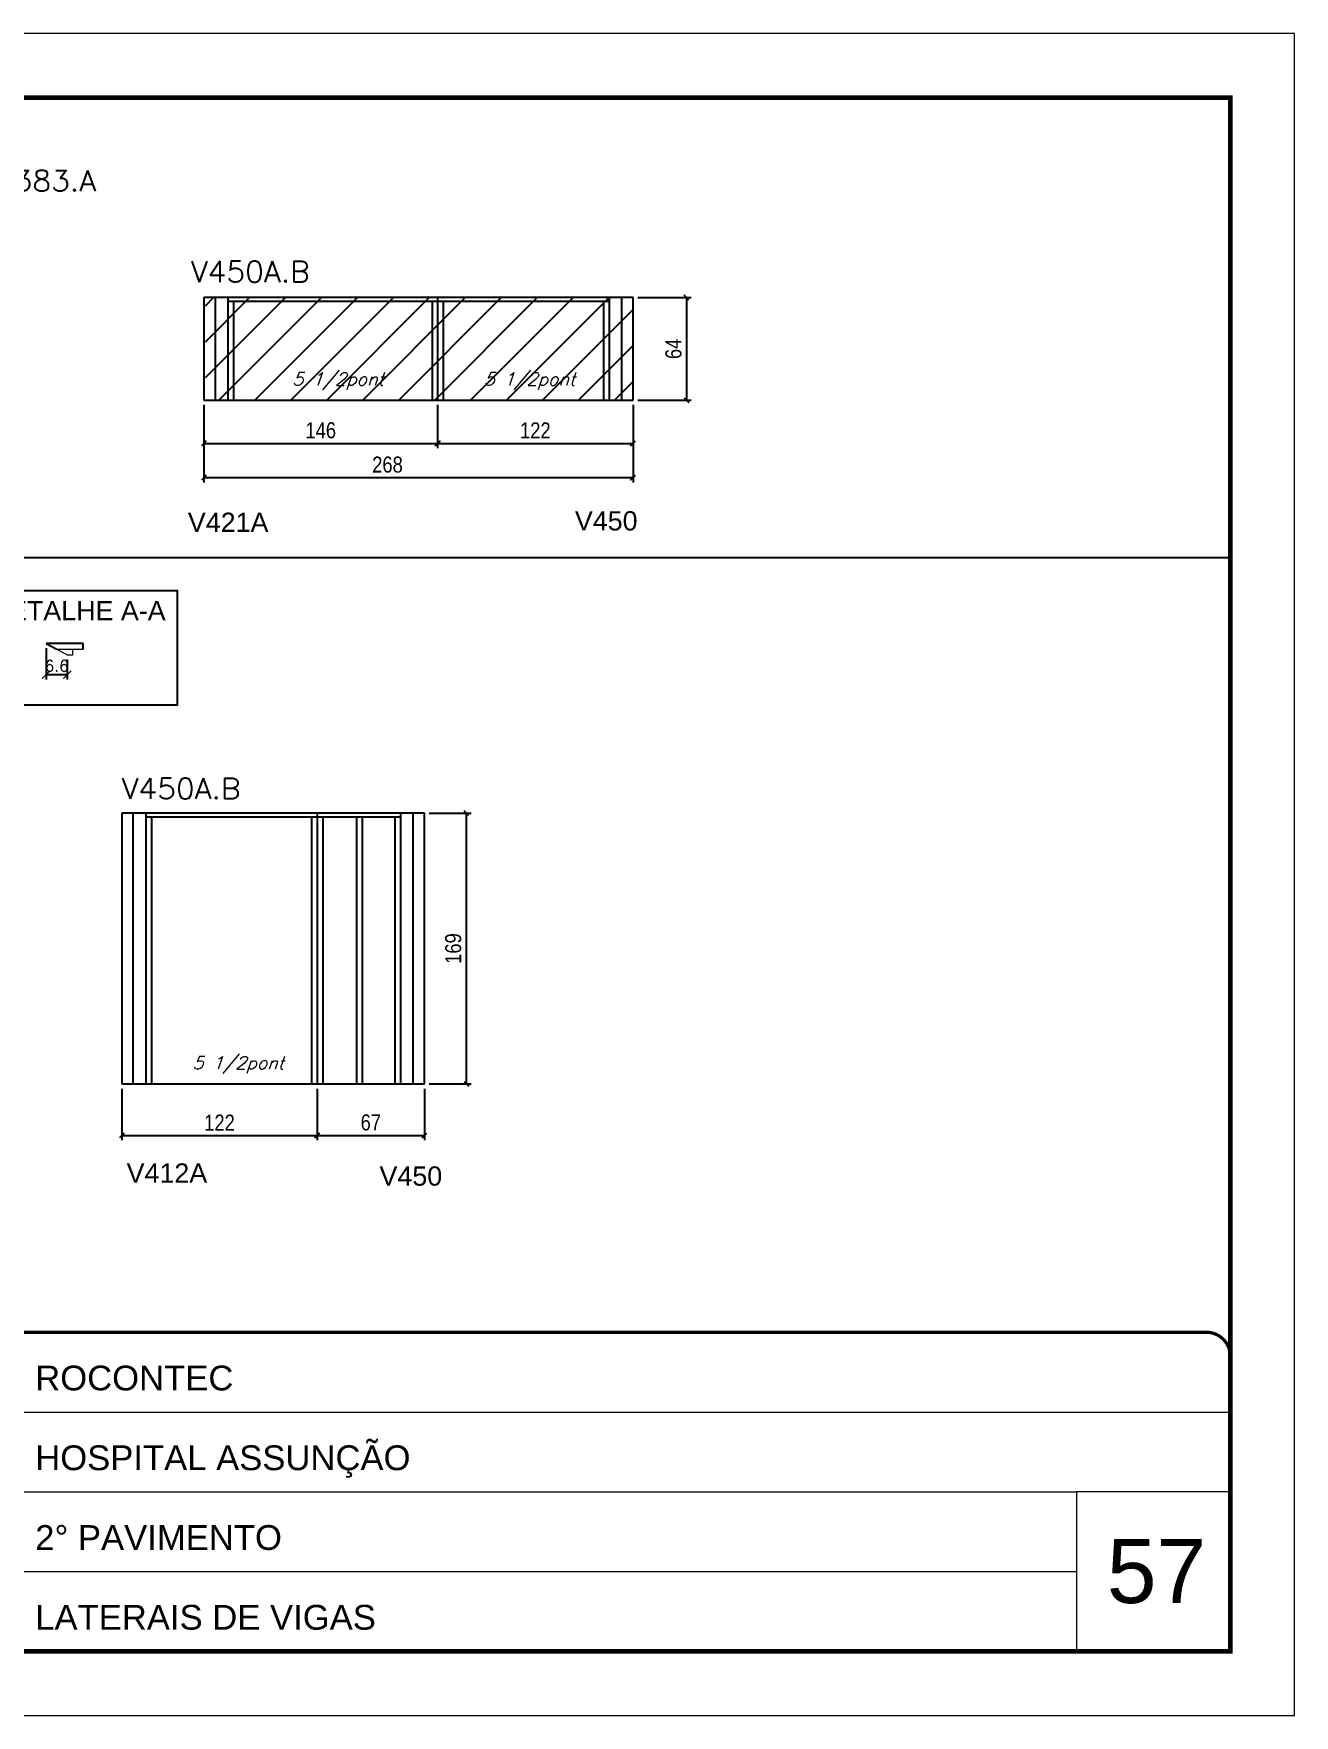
# Model space of a CAD drawing. Extents: x 137137 to 143418, y 10464 to 34486.
# Drawn here: x 137835 to 138622, y 17356 to 18406 of the extents above; entities that cross this region are included whole.
import ezdxf

# ---------------------------------------------------------------- set-up
doc = ezdxf.new("R2010")
doc.units = 0
doc.linetypes.add('CONTINUO', pattern=[0])
doc.linetypes.add('DASHED', pattern=[0.75, 0.5, -0.25])
for name, color, linetype in [('5', 5, 'Continuous'), ('COTA', 241, 'Continuous'), ('Painéis', 200, 'Continuous'), ('Reaproveitamento', 251, 'Continuous'), ('SARR_2.2x7', 40, 'Continuous'), ('SARR_3.5x7', 81, 'Continuous'), ('texto', 7, 'Continuous')]:
    doc.layers.add(name, color=color, linetype=linetype)
for name, color, linetype, lineweight in [('CARIMBO', 255, 'Continuous', 9), ('Folhas', 255, 'Continuous', 9), ('Sarr 2.2x7', 40, 'Continuous', 9), ('SARRAFO DE PRESSAO', 251, 'DASHED', 9), ('Texto Seção', 7, 'Continuous', 15)]:
    doc.layers.add(name, color=color, linetype=linetype, lineweight=lineweight)
doc.styles.add('ARIAL', font='arial.ttf')
doc.styles.add('COTA TECNICA', font='techl___.ttf', dxfattribs={"height": 10})
doc.styles.add('REGUA-120', font='ROMANS.shx', dxfattribs={"height": 15})
doc.styles.add('Romans', font='romans.shx')
doc.styles.get("Standard").update_dxf_attribs({"font": 'arial.ttf'})
doc.dimstyles.new('Cota Seção (2x)', dxfattribs={"dimtxt": 7, "dimasz": 5, "dimexe": 3, "dimexo": 3, "dimgap": 2, "dimtad": 3, "dimdec": 1, "dimlfac": 0.5, "dimzin": 12, "dimdsep": 46, "dimtxsty": 'Romans', "dimblk": 'ARCHTICK', "dimcen": 0, "dimclrd": 4, "dimclre": 4, "dimclrt": 1, "dimadec": 1, "dimazin": 3, "dimtfac": 1, "dimtdec": 1, "dimtmove": 0, "dimatfit": 3, "dimldrblk": 'OBLIQUE', "dimfxl": 1, "dimtolj": 1, "dimtzin": 12, "dimarcsym": 0})
doc.dimstyles.new('PAINEL', dxfattribs={"dimtxt": 10, "dimasz": 3, "dimexe": 3, "dimexo": 3, "dimgap": 3, "dimtad": 1, "dimdec": 1, "dimzin": 12, "dimdsep": 46, "dimtxsty": 'COTA TECNICA', "dimblk1": 'OBLIQUE', "dimblk2": 'OBLIQUE', "dimsah": 1, "dimcen": 0.9, "dimclrd": 4, "dimclre": 4, "dimclrt": 240, "dimadec": 1, "dimazin": 3, "dimtfac": 1, "dimtdec": 1, "dimtmove": 0, "dimatfit": 3, "dimfxl": 1, "dimtolj": 1, "dimtzin": 12, "dimarcsym": 0})

# ---------------------------------------------------------------- blocks, each defined once
blk = doc.blocks.new('9999999999')
at = {"color": 30, "linetype": 'CONTINUO'}
for p, q in [((98564.6, 34379.6), (99584, 34379.6)), ((98564.6, 34329.8), (99488, 34329.8)), ((99584, 34329.8), (99488, 34329.8)), ((99488, 34329.8), (99488, 34230.2)), ((98564.6, 34280), (99488, 34280))]:
    blk.add_line(p, q, dxfattribs=at)
at = {"color": 30, "linetype": 'CONTINUO', "const_width": 2}
blk.add_lwpolyline([(99584, 34230.2), (99584, 34414.4, 0.414214), (99569, 34429.4), (98229, 34429.4, 0.414214), (98214, 34414.4), (98214, 34245.2, 0.414214), (98229, 34230.2), (99584, 34230.2)], format="xyb", dxfattribs=at)
at = {"layer": 'Folhas'}
blk.add_lwpolyline([(98139, 34190.2), (99624, 34190.2), (99624, 35240.2), (98139, 35240.2)], close=True, dxfattribs=at)
at = {"layer": 'Folhas', "color": 30, "const_width": 3}
blk.add_lwpolyline([(98214, 34230.2), (99584, 34230.2), (99584, 35200.2), (98214, 35200.2)], close=True, dxfattribs=at)
at = {"color": 7, "linetype": 'Continuous', "ltscale": 5, "style": 'ARIAL'}
for s, height, p in [('ROCONTEC', 15.48, (98837.7, 34393.1)), ('HOSPITAL ASSUNÇÃO', 15.483, (98837.7, 34343.3)), ('2° PAVIMENTO', 15.483, (98837.7, 34293.5)), ('LATERAIS DE VIGAS', 15.483, (98837.7, 34243.7))]:
    blk.add_text(s, height=height, dxfattribs=at).set_placement(p)
blk = doc.blocks.new('_Oblique')
at = {"color": 0, "linetype": 'ByBlock', "lineweight": -2}
blk.add_line((-0.5, -0.5), (0.5, 0.5), dxfattribs=at)
blk = doc.blocks.new('*D1965')
at = {"layer": 'COTA', "color": 4, "lineweight": -2, "ltscale": 25, "transparency": 16777216}
for p, q in [((137941.3, 18173.9), (137941.3, 18146.9)), ((138087.3, 18173.9), (138087.3, 18146.9)), ((137941.3, 18149.9), (138087.3, 18149.9))]:
    blk.add_line(p, q, dxfattribs=at)
at = {"layer": 'Defpoints', "color": 0, "ltscale": 25, "transparency": 16777216}
for p in [(137941.3, 18176.9), (138087.3, 18176.9), (138087.3, 18149.9)]:
    blk.add_point(p, dxfattribs=at)
at = {"layer": 'COTA', "color": 4, "lineweight": -2, "ltscale": 25, "transparency": 16777216, "xscale": 3, "yscale": 3, "zscale": 3, "rotation": 180}
blk.add_blockref('_Oblique', (137941.3, 18149.9), dxfattribs=at)
at = {"layer": 'COTA', "color": 4, "lineweight": -2, "ltscale": 25, "transparency": 16777216, "xscale": 3, "yscale": 3, "zscale": 3}
blk.add_blockref('_Oblique', (138087.3, 18149.9), dxfattribs=at)
at = {"layer": 'COTA', "color": 240, "ltscale": 25, "transparency": 16777216, "insert": (138014.3, 18158), "char_height": 10, "attachment_point": 5, "style": 'COTA TECNICA'}
blk.add_mtext('\\A1;146', dxfattribs=at)
blk = doc.blocks.new('*D1966')
at = {"layer": 'COTA', "color": 4, "lineweight": -2, "ltscale": 25, "transparency": 16777216}
for p, q in [((138087.3, 18173.9), (138087.3, 18146.9)), ((138209.3, 18173.9), (138209.3, 18146.9)), ((138087.3, 18149.9), (138209.3, 18149.9))]:
    blk.add_line(p, q, dxfattribs=at)
at = {"layer": 'Defpoints', "color": 0, "ltscale": 25, "transparency": 16777216}
for p in [(138087.3, 18176.9), (138209.3, 18176.9), (138209.3, 18149.9)]:
    blk.add_point(p, dxfattribs=at)
at = {"layer": 'COTA', "color": 4, "lineweight": -2, "ltscale": 25, "transparency": 16777216, "xscale": 3, "yscale": 3, "zscale": 3, "rotation": 180}
blk.add_blockref('_Oblique', (138087.3, 18149.9), dxfattribs=at)
at = {"layer": 'COTA', "color": 4, "lineweight": -2, "ltscale": 25, "transparency": 16777216, "xscale": 3, "yscale": 3, "zscale": 3}
blk.add_blockref('_Oblique', (138209.3, 18149.9), dxfattribs=at)
at = {"layer": 'COTA', "color": 240, "ltscale": 25, "transparency": 16777216, "insert": (138148.3, 18158), "char_height": 10, "attachment_point": 5, "style": 'COTA TECNICA'}
blk.add_mtext('\\A1;122', dxfattribs=at)
blk = doc.blocks.new('*D1967')
at = {"layer": 'COTA', "color": 4, "lineweight": -2, "ltscale": 25, "transparency": 16777216}
for p, q in [((137941.3, 18173.9), (137941.3, 18125.5)), ((138209.3, 18173.9), (138209.3, 18125.5)), ((137941.3, 18128.5), (138209.3, 18128.5))]:
    blk.add_line(p, q, dxfattribs=at)
at = {"layer": 'Defpoints', "color": 0, "ltscale": 25, "transparency": 16777216}
for p in [(137941.3, 18176.9), (138209.3, 18176.9), (138209.3, 18128.5)]:
    blk.add_point(p, dxfattribs=at)
at = {"layer": 'COTA', "color": 4, "lineweight": -2, "ltscale": 25, "transparency": 16777216, "xscale": 3, "yscale": 3, "zscale": 3, "rotation": 180}
blk.add_blockref('_Oblique', (137941.3, 18128.5), dxfattribs=at)
at = {"layer": 'COTA', "color": 4, "lineweight": -2, "ltscale": 25, "transparency": 16777216, "xscale": 3, "yscale": 3, "zscale": 3}
blk.add_blockref('_Oblique', (138209.3, 18128.5), dxfattribs=at)
at = {"layer": 'COTA', "color": 240, "ltscale": 25, "transparency": 16777216, "insert": (138056, 18136.6), "char_height": 10, "attachment_point": 5, "style": 'COTA TECNICA'}
blk.add_mtext('\\A1;268', dxfattribs=at)
blk = doc.blocks.new('*D1968')
at = {"layer": 'COTA', "color": 4, "lineweight": -2, "ltscale": 25, "transparency": 16777216}
for p, q in [((138212.3, 18240.9), (138245.7, 18240.9)), ((138242.7, 18240.9), (138242.7, 18176.9)), ((138212.3, 18176.9), (138245.7, 18176.9))]:
    blk.add_line(p, q, dxfattribs=at)
at = {"layer": 'Defpoints', "color": 0, "ltscale": 25, "transparency": 16777216}
for p in [(138209.3, 18240.9), (138209.3, 18176.9), (138242.7, 18176.9)]:
    blk.add_point(p, dxfattribs=at)
at = {"layer": 'COTA', "color": 4, "lineweight": -2, "ltscale": 25, "transparency": 16777216, "xscale": 3, "yscale": 3, "zscale": 3}
for p, rotation in [((138242.7, 18240.9), 90), ((138242.7, 18176.9), 270)]:
    blk.add_blockref('_Oblique', p, dxfattribs=dict(at, rotation=rotation))
at = {"layer": 'COTA', "color": 240, "ltscale": 25, "transparency": 16777216, "insert": (138234.6, 18208.9), "char_height": 10, "attachment_point": 5, "rotation": 90, "style": 'COTA TECNICA'}
blk.add_mtext('\\A1;64', dxfattribs=at)
blk = doc.blocks.new('_ArchTick')
at = {"color": 0, "linetype": 'ByBlock', "const_width": 0.15}
blk.add_lwpolyline([(-0.5, -0.5), (0.5, 0.5)], dxfattribs=at)
blk = doc.blocks.new('*D1669')
at = {"layer": 'COTA', "color": 4, "lineweight": -2, "transparency": 16777216}
for p, q in [((137842.8, 18022), (137842.8, 18002.5)), ((137856, 18014.9), (137856, 18002.5)), ((137842.8, 18005.5), (137856, 18005.5))]:
    blk.add_line(p, q, dxfattribs=at)
at = {"layer": 'Defpoints', "color": 0, "transparency": 16777216}
for p in [(137842.8, 18025), (137856, 18017.9), (137856, 18005.5)]:
    blk.add_point(p, dxfattribs=at)
at = {"layer": 'COTA', "color": 4, "lineweight": -2, "transparency": 16777216, "xscale": 5, "yscale": 5, "zscale": 5, "rotation": 180}
blk.add_blockref('_ArchTick', (137842.8, 18005.5), dxfattribs=at)
at = {"layer": 'COTA', "color": 4, "lineweight": -2, "transparency": 16777216, "xscale": 5, "yscale": 5, "zscale": 5}
blk.add_blockref('_ArchTick', (137856, 18005.5), dxfattribs=at)
at = {"layer": 'COTA', "color": 1, "transparency": 16777216, "insert": (137849.4, 18011), "char_height": 7, "attachment_point": 5, "style": 'Romans'}
blk.add_mtext('\\A1;6.6', dxfattribs=at)
blk = doc.blocks.new('*D1978')
at = {"layer": 'COTA', "color": 4, "lineweight": -2, "ltscale": 25, "transparency": 16777216}
for p, q in [((137890.1, 17747), (137890.1, 17714.8)), ((138012.1, 17747), (138012.1, 17714.8)), ((137890.1, 17717.8), (138012.1, 17717.8))]:
    blk.add_line(p, q, dxfattribs=at)
at = {"layer": 'Defpoints', "color": 0, "ltscale": 25, "transparency": 16777216}
for p in [(137890.1, 17750), (138012.1, 17750), (138012.1, 17717.8)]:
    blk.add_point(p, dxfattribs=at)
at = {"layer": 'COTA', "color": 4, "lineweight": -2, "ltscale": 25, "transparency": 16777216, "xscale": 3, "yscale": 3, "zscale": 3, "rotation": 180}
blk.add_blockref('_Oblique', (137890.1, 17717.8), dxfattribs=at)
at = {"layer": 'COTA', "color": 4, "lineweight": -2, "ltscale": 25, "transparency": 16777216, "xscale": 3, "yscale": 3, "zscale": 3}
blk.add_blockref('_Oblique', (138012.1, 17717.8), dxfattribs=at)
at = {"layer": 'COTA', "color": 240, "ltscale": 25, "transparency": 16777216, "insert": (137951.1, 17725.8), "char_height": 10, "attachment_point": 5, "style": 'COTA TECNICA'}
blk.add_mtext('\\A1;122', dxfattribs=at)
blk = doc.blocks.new('*D1979')
at = {"layer": 'COTA', "color": 4, "lineweight": -2, "ltscale": 25, "transparency": 16777216}
for p, q in [((138012.1, 17747), (138012.1, 17714.8)), ((138079.1, 17747), (138079.1, 17714.8)), ((138012.1, 17717.8), (138079.1, 17717.8))]:
    blk.add_line(p, q, dxfattribs=at)
at = {"layer": 'Defpoints', "color": 0, "ltscale": 25, "transparency": 16777216}
for p in [(138012.1, 17750), (138079.1, 17750), (138079.1, 17717.8)]:
    blk.add_point(p, dxfattribs=at)
at = {"layer": 'COTA', "color": 4, "lineweight": -2, "ltscale": 25, "transparency": 16777216, "xscale": 3, "yscale": 3, "zscale": 3, "rotation": 180}
blk.add_blockref('_Oblique', (138012.1, 17717.8), dxfattribs=at)
at = {"layer": 'COTA', "color": 4, "lineweight": -2, "ltscale": 25, "transparency": 16777216, "xscale": 3, "yscale": 3, "zscale": 3}
blk.add_blockref('_Oblique', (138079.1, 17717.8), dxfattribs=at)
at = {"layer": 'COTA', "color": 240, "ltscale": 25, "transparency": 16777216, "insert": (138045.6, 17725.9), "char_height": 10, "attachment_point": 5, "style": 'COTA TECNICA'}
blk.add_mtext('\\A1;67', dxfattribs=at)
blk = doc.blocks.new('*D1980')
at = {"layer": 'COTA', "color": 4, "lineweight": -2, "ltscale": 25, "transparency": 16777216}
for p, q in [((138082.1, 17919), (138108.3, 17919)), ((138105.3, 17750), (138105.3, 17919)), ((138082.1, 17750), (138108.3, 17750))]:
    blk.add_line(p, q, dxfattribs=at)
at = {"layer": 'Defpoints', "color": 0, "ltscale": 25, "transparency": 16777216}
for p in [(138079.1, 17919), (138105.3, 17919), (138079.1, 17750)]:
    blk.add_point(p, dxfattribs=at)
at = {"layer": 'COTA', "color": 4, "lineweight": -2, "ltscale": 25, "transparency": 16777216, "xscale": 3, "yscale": 3, "zscale": 3}
for p, rotation in [((138105.3, 17919), 90), ((138105.3, 17750), 270)]:
    blk.add_blockref('_Oblique', p, dxfattribs=dict(at, rotation=rotation))
at = {"layer": 'COTA', "color": 240, "ltscale": 25, "transparency": 16777216, "insert": (138097.1, 17834.5), "char_height": 10, "attachment_point": 5, "rotation": 90, "style": 'COTA TECNICA'}
blk.add_mtext('\\A1;169', dxfattribs=at)

msp = doc.modelspace()

# ---------------------------------------------------------------- hatches: boundary and pattern name
at = {"layer": 'Reaproveitamento', "ltscale": 25}
h = msp.add_hatch(dxfattribs=at)
h.set_pattern_fill('ANSI31', color=256, scale=5)
h.set_pattern_definition([(45, (-2647.413, -851.016), (-11.2253202, 11.2253202), [])])
h.paths.add_polyline_path([(138209.32, 18176.94), (138209.32, 18240.94), (137942.32, 18240.94), (137942.32, 18176.94)])

# ---------------------------------------------------------------- linework, layer by layer
at = {"ltscale": 25}
msp.add_lwpolyline([(137799.28, 18058.09), (137924.62, 18058.09), (137924.62, 17986.53), (137799.28, 17986.53)], close=True, dxfattribs=at)
at = {"layer": 'COTA', "linetype": 'ByBlock'}
msp.add_line((137212.29, 18078.64), (138582.29, 18078.64), dxfattribs=at)
at = {"layer": 'Painéis', "ltscale": 25}
for p, q in [((138209.32, 18240.94), (137941.32, 18240.94)), ((137941.32, 18240.94), (137941.32, 18176.94)), ((138087.32, 18176.94), (138087.32, 18240.94)), ((138209.32, 18176.94), (138209.32, 18240.94)), ((137941.32, 18176.94), (138209.32, 18176.94)), ((138079.07, 17919.03), (137890.07, 17919.03)), ((137890.07, 17919.03), (137890.07, 17750.03)), ((138012.07, 17919.03), (138012.07, 17750.03)), ((138079.07, 17750.03), (138079.07, 17919.03)), ((137890.07, 17750.03), (138079.07, 17750.03))]:
    msp.add_line(p, q, dxfattribs=at)
at = {"layer": 'Painéis', "linetype": 'ByBlock'}
for p, q in [((137842.77, 18024.95), (137849.51, 18021.35)), ((137866.05, 18024.95), (137842.77, 18024.95)), ((137866.05, 18021.35), (137866.05, 18024.95))]:
    msp.add_line(p, q, dxfattribs=at)
at = {"layer": 'Sarr 2.2x7'}
for p, q in [((137849.51, 18021.35), (137866.05, 18021.35)), ((137849.51, 18021.35), (137855.97, 18017.91)), ((137859.49, 18017.91), (137859.49, 18021.35)), ((137855.97, 18017.91), (137859.49, 18017.91))]:
    msp.add_line(p, q, dxfattribs=at)
at = {"layer": 'SARR_2.2x7', "linetype": 'Continuous'}
for p, q in [((137948.32, 18240.94), (137948.32, 18176.94)), ((137956.32, 18238.74), (138087.32, 18238.74)), ((138087.32, 18238.74), (138194.32, 18238.74)), ((138202.32, 18176.94), (138202.32, 18240.94)), ((137897.07, 17919.03), (137897.07, 17750.03)), ((137905.07, 17916.83), (138012.07, 17916.83)), ((138012.07, 17916.83), (138064.07, 17916.83)), ((138072.07, 17750.03), (138072.07, 17919.03))]:
    msp.add_line(p, q, dxfattribs=at)
at = {"layer": 'SARR_3.5x7'}
for p, q in [((137956.32, 18240.94), (137956.32, 18176.94)), ((137959.82, 18238.74), (137959.82, 18176.94)), ((138083.82, 18238.74), (138083.82, 18176.94)), ((138090.82, 18238.74), (138090.82, 18176.94)), ((138190.82, 18238.74), (138190.82, 18176.94)), ((138194.32, 18240.94), (138194.32, 18176.94)), ((137905.07, 17919.03), (137905.07, 17750.03)), ((137908.57, 17916.84), (137908.57, 17750.03)), ((138008.57, 17916.84), (138008.57, 17750.03)), ((138015.57, 17916.84), (138015.57, 17750.03)), ((138036.6, 17916.83), (138036.6, 17750.03)), ((138040.1, 17916.83), (138040.1, 17750.03)), ((138060.57, 17916.83), (138060.57, 17750.03)), ((138064.07, 17919.03), (138064.07, 17750.03))]:
    msp.add_line(p, q, dxfattribs=at)

# ---------------------------------------------------------------- block references
at = {"layer": 'SARRAFO DE PRESSAO', "color": 6, "linetype": 'ByBlock'}
msp.add_blockref('9999999999', (38998.31, -16834.48), dxfattribs=at)

# ---------------------------------------------------------------- texts
at = {"layer": '5', "linetype": 'Continuous'}
for s, rotation, p in [('V421A', 0.00004, (137931.32, 18094.64)), ('V450', 0.00004, (138173.01, 18095.55)), ('V412A', 359.99996, (137893.09, 17688.35)), ('V450', 359.99996, (138051, 17686.46))]:
    msp.add_text(s, height=12, rotation=rotation, dxfattribs=at).set_placement(p)
at = {"layer": '5', "color": 7, "linetype": 'Continuous'}
msp.add_text('DETALHE A-A', height=12, rotation=359.99996, dxfattribs=at).set_placement((137807.54, 18039.46))
at = {"layer": 'CARIMBO', "style": 'ARIAL'}
msp.add_text('57', height=40, dxfattribs=at).set_placement((138505.15, 17425.87))
at = {"layer": 'texto', "color": 2, "char_height": 8, "attachment_point": 5, "style": 'Romans'}
for insert in [(138025.09, 18188.72), (138144.6, 18188.72), (137962.73, 17761.82)]:
    msp.add_mtext('{\\Q19;\\C256;5 1/2pont}', dxfattribs=dict(at, insert=insert))
at = {"layer": 'Texto Seção', "style": 'REGUA-120', "width": 1.05}
for s, p in [('REAPROVEITAR PAINEIS DA V383.A', (137563.39, 18307.36)), ('V450A.B', (137933.14, 18250.6)), ('V450A.B', (137889.96, 17927.88))]:
    msp.add_text(s, height=13, dxfattribs=at).set_placement(p)

# ---------------------------------------------------------------- dimensions: what is measured, and where the dimension line sits
at = {"layer": 'COTA', "ltscale": 25}
for base, p1, p2, picture, middle in [((138242.71, 18176.94), (138209.32, 18240.94), (138209.32, 18176.94), '*D1968', (138234.61, 18208.94)), ((138105.25, 17919.03), (138079.07, 17750.03), (138079.07, 17919.03), '*D1980', (138097.12, 17834.53))]:
    dim = msp.add_linear_dim(base=base, p1=p1, p2=p2, angle=90, dimstyle='PAINEL', dxfattribs=at)
    dim.commit()
    dim.dimension.update_dxf_attribs({"geometry": picture, "text_midpoint": middle})
for base, p1, p2, picture, middle in [((138087.32, 18149.92), (137941.32, 18176.94), (138087.32, 18176.94), '*D1965', (138014.32, 18158.02)), ((138209.32, 18149.92), (138087.32, 18176.94), (138209.32, 18176.94), '*D1966', (138148.32, 18157.98)), ((138012.07, 17717.77), (137890.07, 17750.03), (138012.07, 17750.03), '*D1978', (137951.07, 17725.83))]:
    dim = msp.add_linear_dim(base=base, p1=p1, p2=p2, dimstyle='PAINEL', dxfattribs=at)
    dim.commit()
    dim.dimension.update_dxf_attribs({"geometry": picture, "text_midpoint": middle})
dim = msp.add_linear_dim(base=(138209.32, 18128.51), p1=(137941.32, 18176.94), p2=(138209.32, 18176.94), dimstyle='PAINEL', dxfattribs=at)
dim.commit()
dim.dimension.update_dxf_attribs({"geometry": '*D1967', "text_midpoint": (138055.97, 18128.51), "dimtype": 160})
at = {"layer": 'COTA'}
dim = msp.add_linear_dim(base=(137855.97, 18005.47), p1=(137842.77, 18024.95), p2=(137855.97, 18017.91), dimstyle='Cota Seção (2x)', dxfattribs=at)
dim.commit()
dim.dimension.update_dxf_attribs({"geometry": '*D1669', "text_midpoint": (137849.37, 18005.47), "dimtype": 160})
at = {"layer": 'COTA', "ltscale": 25}
dim = msp.add_linear_dim(base=(138079.07, 17717.77), p1=(138012.07, 17750.03), p2=(138079.07, 17750.03), dimstyle='PAINEL', override={"dimtmove": 1}, dxfattribs=at)
dim.commit()
dim.dimension.update_dxf_attribs({"geometry": '*D1979', "text_midpoint": (138045.57, 17725.87)})

doc.saveas('drawing.dxf')
